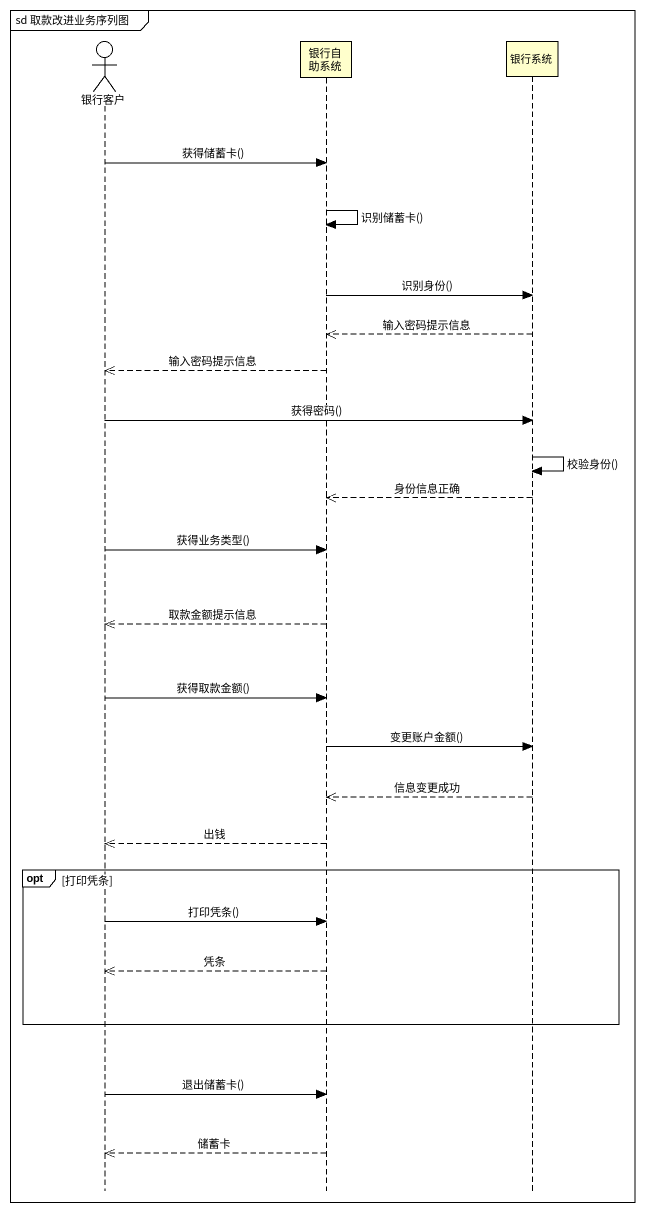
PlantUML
@startuml
mainframe sd 取款改进业务序列图
hide footbox
actor 银行客户
participant 银行自助系统
participant 银行系统

银行客户 -> 银行自助系统 : 获得储蓄卡()
银行自助系统 -> 银行自助系统 : 识别储蓄卡()
银行自助系统 -> 银行系统 : 识别身份()
银行系统 -->> 银行自助系统 : 输入密码提示信息
银行自助系统 -->> 银行客户 : 输入密码提示信息
银行客户 -> 银行系统 : 获得密码()
银行系统 -> 银行系统 : 校验身份()
银行系统 -->> 银行自助系统 : 身份信息正确
银行客户 -> 银行自助系统 : 获得业务类型()
银行自助系统 -->> 银行客户 : 取款金额提示信息
银行客户 -> 银行自助系统 : 获得取款金额()
银行自助系统 -> 银行系统 : 变更账户金额()
银行系统 -->> 银行自助系统 : 信息变更成功
银行自助系统 -->> 银行客户 : 出钱
opt 打印凭条
  银行客户 -> 银行自助系统 : 打印凭条()
  银行自助系统 -->> 银行客户 : 凭条
end
银行客户 -> 银行自助系统 : 退出储蓄卡()
银行自助系统 -->> 银行客户 : 储蓄卡
@enduml
